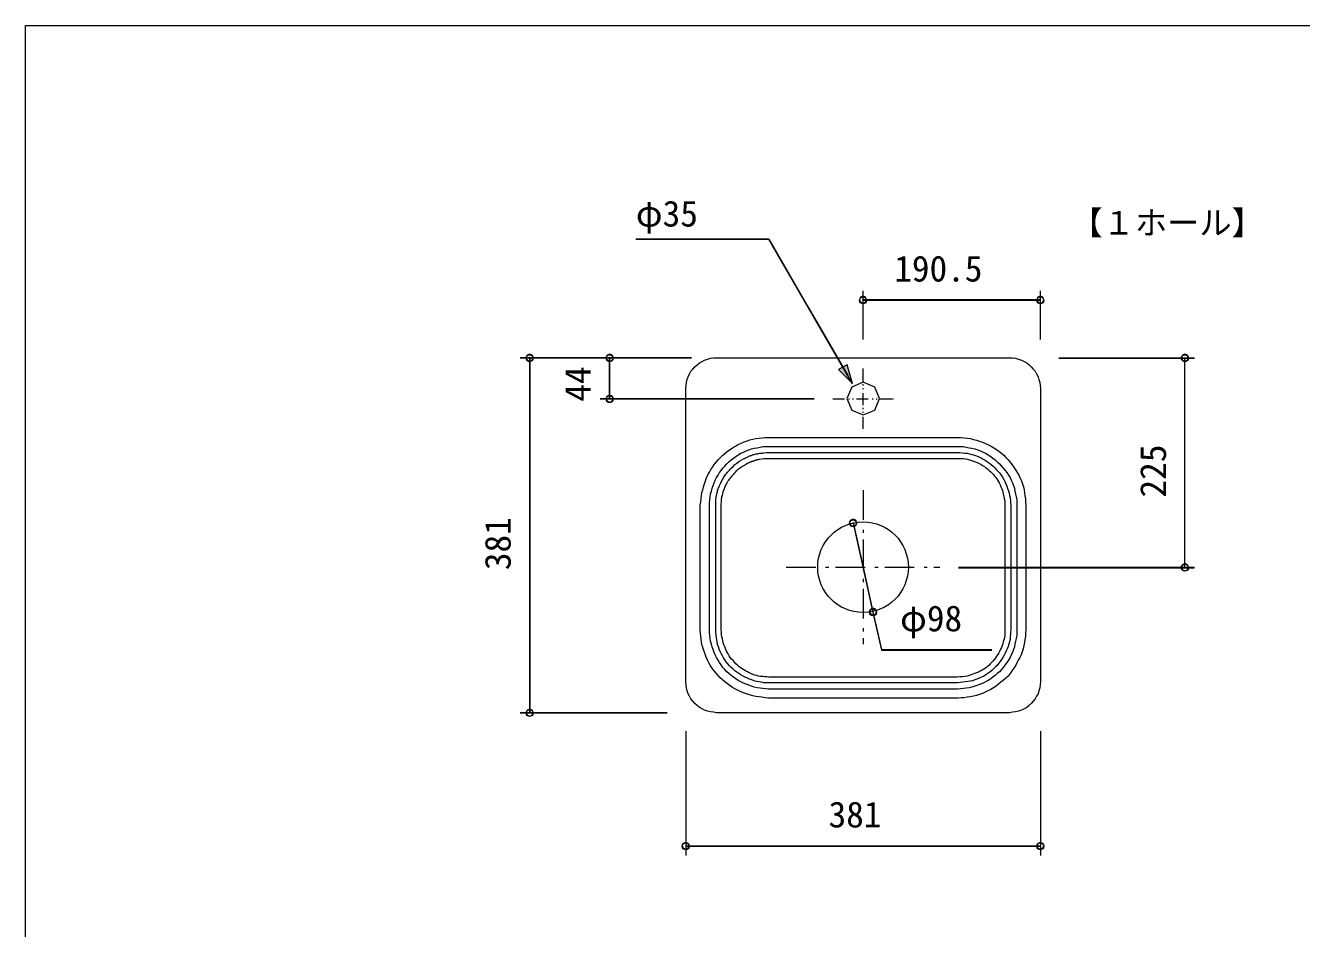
# Model space of a CAD drawing. Units: millimetres, scale not verified. Extents: x -1392 to 1350, y -947 to 991.
# Drawn here: x -1392 to -21, y 22 to 991 of the extents above; entities that cross this region are included whole.
import ezdxf
from ezdxf.enums import TextEntityAlignment as Align

# ---------------------------------------------------------------- set-up
doc = ezdxf.new("R2010")
doc.units = ezdxf.units.MM
doc.header["$LTSCALE"] = 10
for name, color, linetype, lineweight in [('0-1_レイヤー_1', 7, 'Continuous', 18), ('0-7', 7, 'Continuous', 5), ('F-0', 7, 'Continuous', 5)]:
    doc.layers.add(name, color=color, linetype=linetype, lineweight=lineweight)
doc.styles.add('ＭＳ ゴシック', font='')
doc.styles.get('ＭＳ ゴシック').set_extended_font_data('MS Gothic')

msp = doc.modelspace()

# ---------------------------------------------------------------- linework, layer by layer
at = {"layer": '0-1_レイヤー_1', "color": 5}
for points in [[(-735.54, 762.34), (-664.21, 762.34), (-592.88, 762.34)], [(-592.88, 762.34), (-550.55, 688.89), (-508.21, 615.44)], [(-491.7, 654.39), (-491.7, 680.43), (-491.7, 706.46)], [(-301.2, 654.39), (-301.2, 680.43), (-301.2, 706.46)], [(-301.2, 696.73), (-396.45, 696.73), (-491.7, 696.73)], [(-675.85, 634.49), (-767.93, 634.49), (-860, 634.49)], [(-849.84, 634.49), (-849.84, 443.99), (-849.84, 253.49)], [(-702.1, 634.49), (-738.08, 634.49), (-774.06, 634.49)], [(-763.91, 590.47), (-763.91, 612.48), (-763.91, 634.49)], [(-281.3, 634.49), (-208.49, 634.49), (-135.68, 634.49)], [(-145.84, 409.71), (-145.84, 522.1), (-145.84, 634.49)], [(-544.19, 590.47), (-659.13, 590.47), (-774.06, 590.47)], [(-502.28, 457.54), (-491.7, 409.71), (-481.12, 361.87)], [(-389.25, 409.71), (-262.47, 409.71), (-135.68, 409.71)], [(-481.12, 361.87), (-476.46, 341.55), (-471.8, 321.23), (-412.54, 321.23), (-353.27, 321.23)], [(-702.1, 253.49), (-781.05, 253.49), (-860, 253.49)], [(-682.2, 233.6), (-682.2, 167.13), (-682.2, 100.67)], [(-301.2, 233.6), (-301.2, 167.13), (-301.2, 100.67)], [(-682.2, 110.41), (-491.7, 110.41), (-301.2, 110.41)]]:
    msp.add_lwpolyline(points, dxfattribs=at)
for points in [[(-487.89, 696.73), (-489, 699.41), (-491.7, 700.54), (-494.4, 699.41), (-495.51, 696.73), (-494.4, 694.04), (-491.7, 692.91), (-489, 694.04)], [(-297.39, 696.73), (-298.5, 699.41), (-301.2, 700.54), (-303.9, 699.41), (-305.01, 696.73), (-303.9, 694.04), (-301.2, 692.91), (-298.5, 694.04)], [(-846.03, 634.49), (-847.14, 637.18), (-849.84, 638.3), (-852.54, 637.18), (-853.65, 634.49), (-852.54, 631.81), (-849.84, 630.68), (-847.14, 631.81)], [(-760.09, 634.49), (-761.21, 637.18), (-763.91, 638.3), (-766.6, 637.18), (-767.71, 634.49), (-766.6, 631.81), (-763.91, 630.68), (-761.21, 631.81)], [(-142.03, 634.49), (-143.14, 637.18), (-145.84, 638.3), (-148.54, 637.18), (-149.65, 634.49), (-148.54, 631.81), (-145.84, 630.68), (-143.14, 631.81)], [(-503.13, 606.98), (-505.88, 616.93), (-508.63, 626.87), (-513.29, 624.34), (-517.95, 621.79), (-510.54, 614.39)], [(-760.09, 590.47), (-761.21, 593.16), (-763.91, 594.28), (-766.6, 593.16), (-767.71, 590.47), (-766.6, 587.78), (-763.91, 586.66), (-761.21, 587.78)], [(-498.47, 457.54), (-499.59, 460.23), (-502.28, 461.35), (-504.98, 460.23), (-506.09, 457.54), (-504.98, 454.85), (-502.28, 453.73), (-499.59, 454.85)], [(-142.03, 409.71), (-143.14, 412.39), (-145.84, 413.51), (-148.54, 412.39), (-149.65, 409.71), (-148.54, 407.02), (-145.84, 405.9), (-143.14, 407.02)], [(-477.31, 361.87), (-478.35, 364.56), (-480.91, 365.68), (-483.46, 364.56), (-484.5, 361.87), (-483.46, 359.18), (-480.91, 358.06), (-478.35, 359.18)], [(-846.03, 253.49), (-847.14, 256.18), (-849.84, 257.3), (-852.54, 256.18), (-853.65, 253.49), (-852.54, 250.81), (-849.84, 249.68), (-847.14, 250.81)], [(-678.39, 110.62), (-679.5, 113.16), (-682.2, 114.22), (-684.9, 113.16), (-686.01, 110.62), (-684.9, 108.08), (-682.2, 107.02), (-679.5, 108.08)], [(-297.39, 110.62), (-298.5, 113.16), (-301.2, 114.22), (-303.9, 113.16), (-305.01, 110.62), (-303.9, 108.08), (-301.2, 107.02), (-298.5, 108.08)]]:
    msp.add_lwpolyline(points, close=True, dxfattribs=at)
at = {"layer": '0-1_レイヤー_1'}
for points in [[(-682.2, 443.99), (-682.2, 522.74), (-682.2, 601.48), (-681.78, 604.65), (-681.35, 607.82), (-680.51, 611), (-679.66, 614.18), (-678.18, 617.14), (-676.7, 620.1), (-674.58, 622.43), (-672.46, 624.76), (-669.92, 626.87), (-667.38, 628.99), (-664.63, 630.47), (-661.88, 631.96), (-658.71, 633.01), (-655.53, 634.07), (-652.36, 634.28), (-649.18, 634.49), (-570.44, 634.49), (-491.7, 634.49), (-412.96, 634.49), (-334.22, 634.49), (-331.05, 634.28), (-327.87, 634.07), (-324.7, 633.01), (-321.52, 631.96), (-318.56, 630.47), (-315.59, 628.99), (-313.27, 626.87), (-310.94, 624.76), (-308.82, 622.43), (-306.7, 620.1), (-305.22, 617.14), (-303.74, 614.18), (-302.68, 611), (-301.63, 607.82), (-301.41, 604.65), (-301.2, 601.48), (-301.2, 522.74)], [(-491.7, 622.22), (-491.7, 622.64), (-491.7, 623.07)], [(-491.7, 609.09), (-491.7, 615.44), (-491.7, 621.79)], [(-491.7, 604.86), (-491.7, 605.5), (-491.7, 606.13)], [(-524.3, 590.47), (-517.95, 590.47), (-511.6, 590.47)], [(-507.36, 590.47), (-506.73, 590.47), (-506.09, 590.47)], [(-503.13, 590.47), (-502.5, 590.47), (-501.86, 590.47)], [(-498.9, 590.47), (-492.55, 590.47), (-486.2, 590.47)], [(-491.7, 600.63), (-491.7, 601.26), (-491.7, 601.9)], [(-491.7, 583.69), (-491.7, 590.05), (-491.7, 596.4)], [(-481.96, 590.47), (-481.33, 590.47), (-480.69, 590.47)], [(-477.73, 590.47), (-477.1, 590.47), (-476.46, 590.47)], [(-473.5, 590.47), (-467.15, 590.47), (-460.8, 590.47)], [(-459.95, 590.47), (-459.53, 590.47), (-459.1, 590.47)], [(-491.7, 579.46), (-491.7, 580.1), (-491.7, 580.73)], [(-491.7, 575.23), (-491.7, 575.86), (-491.7, 576.5)], [(-491.7, 558.29), (-491.7, 564.65), (-491.7, 570.99)], [(-666.54, 476.17), (-666.11, 479.55), (-665.69, 482.94), (-665.27, 486.33), (-664.84, 489.71), (-664, 492.89), (-663.15, 496.07), (-662.09, 499.24), (-661.03, 502.41), (-659.77, 505.59), (-658.49, 508.76), (-656.8, 511.73), (-655.11, 514.69), (-653.2, 517.44), (-651.3, 520.19), (-649.18, 522.74), (-647.06, 525.27), (-644.74, 527.6), (-642.41, 529.93), (-639.87, 532.05), (-637.33, 534.16), (-634.57, 536.07), (-631.82, 537.98), (-628.86, 539.67), (-625.9, 541.36), (-622.72, 542.84), (-619.55, 544.32), (-616.37, 545.38), (-613.2, 546.44), (-610.02, 547.08), (-606.85, 547.71), (-603.46, 548.13), (-600.07, 548.56), (-596.69, 548.77), (-593.3, 548.98), (-491.49, 548.98), (-389.68, 548.98), (-386.29, 548.77), (-382.91, 548.56), (-379.52, 548.13)], [(-656.8, 409.28), (-656.8, 442.51), (-656.8, 475.74), (-656.59, 478.92), (-656.38, 482.09), (-655.95, 485.06), (-655.53, 488.02), (-654.68, 491.2), (-653.84, 494.37), (-652.78, 497.34), (-651.72, 500.3), (-650.45, 503.05), (-649.18, 505.8), (-647.49, 508.55), (-645.8, 511.3), (-644.1, 513.63), (-642.41, 515.96), (-640.29, 518.29), (-638.17, 520.62), (-635.85, 522.74), (-633.52, 524.85), (-630.98, 526.76), (-628.44, 528.66), (-625.69, 530.35), (-622.93, 532.05), (-620.18, 533.32), (-617.43, 534.59), (-614.47, 535.65), (-611.5, 536.71), (-608.54, 537.34), (-605.58, 537.98), (-602.4, 538.61), (-599.23, 539.24), (-596.27, 539.24), (-593.3, 539.24), (-542.5, 539.24), (-491.7, 539.24), (-440.9, 539.24), (-390.1, 539.24), (-386.93, 539.24)], [(-386.93, 539.24), (-383.75, 539.24), (-380.79, 538.61), (-377.82, 537.98), (-374.65, 537.34), (-371.47, 536.71), (-368.51, 535.65), (-365.55, 534.59), (-362.8, 533.32), (-360.05, 532.05), (-357.29, 530.35), (-354.54, 528.66), (-352.21, 526.76), (-349.88, 524.85), (-347.56, 522.74), (-345.23, 520.62), (-343.11, 518.29), (-340.99, 515.96), (-339.09, 513.63), (-337.18, 511.3), (-335.49, 508.55), (-333.8, 505.8), (-332.53, 503.05), (-331.26, 500.3), (-330.2, 497.34), (-329.14, 494.37), (-328.51, 491.2), (-327.87, 488.02), (-327.24, 485.06), (-326.6, 482.09), (-326.6, 478.92), (-326.6, 475.74), (-326.6, 442.51), (-326.6, 409.28), (-326.6, 375.84), (-326.6, 342.4), (-326.6, 339.43), (-326.6, 336.47), (-327.24, 333.29), (-327.87, 330.12)], [(-379.52, 548.13), (-376.13, 547.71), (-372.96, 546.87), (-369.78, 546.02), (-366.61, 544.96), (-363.43, 543.9), (-360.26, 542.42), (-357.08, 540.94), (-354.12, 539.46), (-351.16, 537.98), (-348.4, 536.07), (-345.65, 534.16), (-343.11, 532.05), (-340.57, 529.93), (-338.24, 527.39), (-335.91, 524.85), (-333.8, 522.31), (-331.68, 519.77), (-329.78, 517.02), (-327.87, 514.27), (-326.18, 511.3), (-324.48, 508.34), (-323, 505.38), (-321.52, 502.41), (-320.46, 499.24), (-319.41, 496.07), (-318.77, 492.68), (-318.13, 489.29), (-317.71, 486.12), (-317.29, 482.94), (-317.08, 479.55), (-316.86, 476.17), (-316.86, 409.28), (-316.86, 342.4), (-317.08, 338.8), (-317.29, 335.2), (-317.71, 332.02), (-318.13, 328.85), (-318.98, 325.46), (-319.83, 322.07)], [(-301.2, 522.74), (-301.2, 443.99), (-301.2, 365.25), (-301.2, 286.51), (-301.41, 283.34), (-301.63, 280.16), (-302.68, 276.99), (-303.74, 273.82), (-305.22, 271.06), (-306.7, 268.31), (-308.82, 265.77), (-310.94, 263.23), (-313.27, 261.12), (-315.59, 259), (-318.56, 257.52), (-321.52, 256.04), (-324.7, 255.19), (-327.87, 254.34), (-331.05, 253.92), (-334.22, 253.49), (-412.96, 253.49), (-491.7, 253.49), (-570.44, 253.49), (-649.18, 253.49), (-652.36, 253.92), (-655.53, 254.34), (-658.71, 255.19), (-661.88, 256.04), (-664.63, 257.52), (-667.38, 259), (-669.92, 261.12), (-672.46, 263.23), (-674.58, 265.77), (-676.7, 268.31), (-678.18, 271.06), (-679.66, 273.82), (-680.51, 276.99), (-681.35, 280.16), (-681.78, 283.34), (-682.2, 286.51)], [(-647.91, 492.26), (-647.49, 493.52), (-647.06, 494.79), (-646.43, 496.06), (-645.8, 497.34), (-645.16, 498.82), (-644.52, 500.3), (-643.89, 501.36), (-643.25, 502.41), (-642.62, 503.68), (-641.98, 504.96), (-641.35, 506.23), (-640.71, 507.49), (-639.87, 508.55), (-639.02, 509.61), (-638.17, 510.67), (-637.33, 511.73), (-636.27, 512.79), (-635.21, 513.84), (-634.36, 514.9), (-633.52, 515.96), (-631.4, 517.87), (-629.28, 519.77), (-627.17, 521.46), (-625.05, 523.16), (-622.51, 524.64), (-619.97, 526.12)], [(-619.97, 526.12), (-619.34, 526.33), (-618.7, 526.54), (-618.07, 526.97), (-617.43, 527.39), (-616.8, 527.6), (-616.16, 527.82), (-615.53, 528.24), (-614.89, 528.66), (-614.26, 528.87), (-613.62, 529.09), (-612.99, 529.3), (-612.35, 529.51), (-611.72, 529.72), (-611.08, 529.93), (-610.45, 530.14), (-609.81, 530.35), (-609.18, 530.57), (-608.54, 530.78), (-607.7, 530.99), (-606.85, 531.2), (-606.21, 531.2), (-605.58, 531.2), (-604.94, 531.41), (-604.31, 531.62), (-603.67, 531.84), (-603.04, 532.05), (-602.19, 532.05), (-601.34, 532.05), (-600.71, 532.05), (-600.07, 532.05), (-599.44, 532.26), (-598.8, 532.47), (-595.84, 532.68), (-592.88, 532.9), (-491.49, 532.9), (-390.1, 532.9), (-387.56, 532.68), (-385.02, 532.47), (-382.48, 532.26)], [(-617.01, 520.62), (-616.58, 520.83), (-616.16, 521.04), (-615.74, 521.25), (-615.31, 521.46), (-614.89, 521.68), (-614.47, 521.89), (-614.05, 522.1), (-613.62, 522.31), (-613.2, 522.52), (-612.77, 522.73), (-612.35, 522.95), (-611.93, 523.16), (-611.5, 523.16), (-611.08, 523.16), (-610.66, 523.37), (-610.23, 523.58), (-609.81, 523.79), (-609.39, 524.01), (-608.96, 524.01), (-608.54, 524.01), (-608.12, 524.22), (-607.69, 524.43), (-607.27, 524.64), (-606.85, 524.85), (-606.42, 524.85), (-606, 524.85), (-605.37, 525.06), (-604.73, 525.27), (-604.31, 525.27), (-603.88, 525.27), (-603.46, 525.49), (-603.04, 525.7), (-600.71, 526.12), (-598.38, 526.54), (-595.63, 526.54), (-592.88, 526.54), (-491.7, 526.54), (-390.52, 526.54), (-388.2, 526.54)], [(-388.2, 526.54), (-385.87, 526.54), (-383.75, 526.33), (-381.63, 526.12), (-379.52, 525.49), (-377.4, 524.85), (-375.28, 524.22), (-373.17, 523.58), (-371.05, 522.74), (-368.93, 521.89), (-367.03, 521.04), (-365.13, 520.19), (-363.22, 518.93), (-361.31, 517.65), (-359.62, 516.38), (-357.93, 515.12), (-356.23, 513.63), (-354.54, 512.15), (-353.06, 510.67), (-351.58, 509.19), (-350.31, 507.49), (-349.04, 505.8), (-347.77, 503.9), (-346.5, 501.99), (-345.44, 500.09), (-344.38, 498.18), (-343.53, 496.06), (-342.69, 493.95), (-342.05, 492.04), (-341.42, 490.14), (-340.99, 488.02), (-340.57, 485.9), (-339.94, 483.37), (-339.3, 480.82), (-339.3, 478.07), (-339.3, 475.32), (-339.3, 409.07), (-339.3, 342.82), (-339.3, 340.7), (-339.3, 338.59)], [(-382.48, 532.26), (-379.94, 532.05), (-377.19, 531.41), (-374.44, 530.78), (-372.11, 529.93), (-369.78, 529.09), (-367.24, 528.03), (-364.7, 526.97), (-362.58, 525.7), (-360.47, 524.43), (-358.14, 522.95), (-355.81, 521.46), (-353.91, 519.77), (-352, 518.08), (-350.1, 516.17), (-348.19, 514.27), (-346.5, 512.36), (-344.8, 510.46), (-343.32, 508.34), (-341.84, 506.23), (-340.57, 503.9), (-339.3, 501.57), (-338.24, 499.03), (-337.18, 496.49), (-336.34, 494.16), (-335.49, 491.83), (-334.85, 489.29), (-334.22, 486.75), (-333.8, 484), (-333.38, 481.25), (-333.16, 478.5), (-332.95, 475.74), (-332.95, 409.28), (-332.95, 342.82), (-333.16, 340.07), (-333.38, 337.32), (-333.59, 334.77), (-333.8, 332.23), (-334.43, 329.69), (-335.07, 327.15)], [(-643.68, 480.4), (-643.68, 481.67), (-643.68, 482.94), (-643.47, 484.21), (-643.25, 485.48), (-642.83, 486.75), (-642.41, 488.02), (-642.2, 489.29), (-641.98, 490.56), (-641.56, 491.62), (-641.14, 492.68), (-640.71, 493.95), (-640.29, 495.22), (-639.66, 496.28), (-639.02, 497.34), (-638.6, 498.39), (-638.17, 499.45), (-637.54, 500.72), (-636.91, 501.99), (-636.06, 503.05), (-635.21, 504.11), (-634.58, 504.96), (-633.94, 505.8), (-633.09, 506.86), (-632.25, 507.92), (-631.4, 508.77), (-630.55, 509.61), (-629.71, 510.67), (-628.86, 511.73), (-627.17, 513.42), (-625.47, 515.12), (-623.36, 516.6), (-621.24, 518.08), (-619.12, 519.35), (-617.01, 520.62)], [(-615.95, 290.54), (-618.28, 291.59), (-620.6, 292.87), (-622.93, 294.13), (-625.05, 295.62), (-627.17, 297.1), (-629.28, 298.58), (-631.4, 300.06), (-633.31, 301.97), (-635.21, 303.87), (-636.91, 305.99), (-638.6, 308.1), (-640.08, 310.22), (-641.56, 312.34), (-642.83, 314.67), (-644.1, 316.99), (-645.16, 319.32), (-646.22, 321.65), (-647.06, 324.19), (-647.91, 326.73), (-648.33, 329.27), (-648.76, 331.81), (-649.18, 334.35), (-649.6, 336.89), (-649.82, 339.85), (-650.03, 342.82), (-650.03, 409.28), (-650.03, 475.74), (-650.03, 477.02), (-650.03, 478.29), (-650.03, 479.77), (-650.03, 481.25), (-649.82, 482.73), (-649.6, 484.21), (-649.39, 485.48), (-649.18, 486.75), (-648.76, 488.23), (-648.33, 489.71), (-648.12, 490.99), (-647.91, 492.26)], [(-599.44, 292.23), (-601.77, 292.44), (-603.88, 292.87), (-606, 293.29), (-608.12, 293.92), (-610.23, 294.56), (-612.14, 295.4), (-614.05, 296.25), (-615.95, 297.31), (-617.85, 298.37), (-619.76, 299.43), (-621.66, 300.48), (-623.36, 301.75), (-625.05, 303.02), (-626.74, 304.51), (-628.44, 305.99), (-629.92, 307.68), (-631.4, 309.37), (-632.88, 311.07), (-634.36, 312.76), (-635.42, 314.67), (-636.48, 316.57), (-637.54, 318.48), (-638.6, 320.38), (-639.45, 322.29), (-640.29, 324.19), (-641.14, 326.31), (-641.98, 328.43), (-642.41, 330.54), (-642.83, 332.66), (-643.25, 334.99), (-643.68, 337.32), (-643.89, 340.07), (-644.1, 342.82), (-644.1, 409.07), (-644.1, 475.32), (-644.1, 476.59), (-644.1, 477.86), (-643.89, 479.13), (-643.68, 480.4)], [(-491.7, 492.26), (-491.7, 476.38), (-491.7, 460.51)], [(-622.93, 275.93), (-625.9, 277.2), (-628.86, 278.9), (-631.82, 280.59), (-634.57, 282.49), (-637.33, 284.4), (-640.08, 286.52), (-642.83, 288.63), (-645.16, 290.96), (-647.49, 293.29), (-649.61, 295.83), (-651.72, 298.37), (-653.63, 301.12), (-655.53, 303.87), (-657.22, 306.84), (-658.92, 309.8), (-660.19, 312.97), (-661.46, 316.15), (-662.52, 319.32), (-663.57, 322.5), (-664.42, 325.67), (-665.27, 328.85), (-665.69, 332.24), (-666.11, 335.62), (-666.33, 339.01), (-666.54, 342.4), (-666.54, 409.28), (-666.54, 476.17)], [(-682.2, 286.51), (-682.2, 365.25), (-682.2, 443.99)], [(-491.7, 449.92), (-491.7, 448.23), (-491.7, 446.54)], [(-491.7, 439.34), (-491.7, 423.46), (-491.7, 407.59)], [(-614.47, 282.92), (-617.43, 283.98), (-620.18, 285.24), (-622.93, 286.51), (-625.69, 288.21), (-628.44, 289.9), (-630.98, 291.59), (-633.52, 293.29), (-635.85, 295.4), (-638.17, 297.52), (-640.29, 299.85), (-642.41, 302.18), (-644.1, 304.72), (-645.8, 307.26), (-647.49, 310.01), (-649.18, 312.76), (-650.45, 315.51), (-651.72, 318.26), (-652.78, 321.23), (-653.84, 324.19), (-654.68, 327.15), (-655.53, 330.12), (-655.95, 333.29), (-656.38, 336.47), (-656.59, 339.43), (-656.8, 342.4), (-656.8, 375.84), (-656.8, 409.28)], [(-574.25, 409.71), (-558.38, 409.71), (-542.5, 409.71)], [(-531.92, 409.71), (-530.22, 409.71), (-528.53, 409.71)], [(-521.33, 409.71), (-505.46, 409.71), (-489.58, 409.71)], [(-479, 409.71), (-477.31, 409.71), (-475.61, 409.71)], [(-468.42, 409.71), (-452.54, 409.71), (-436.67, 409.71)], [(-426.08, 409.71), (-424.39, 409.71), (-422.7, 409.71)], [(-415.5, 409.71), (-412.33, 409.71), (-409.15, 409.71)], [(-491.7, 397.01), (-491.7, 395.31), (-491.7, 393.62)], [(-491.7, 386.42), (-491.7, 370.55), (-491.7, 354.67)], [(-491.7, 344.09), (-491.7, 342.4), (-491.7, 340.7)], [(-327.87, 330.12), (-328.51, 327.15), (-329.14, 324.19), (-330.2, 321.23), (-331.26, 318.26), (-332.53, 315.51), (-333.8, 312.76), (-335.49, 310.01), (-337.18, 307.26), (-339.09, 304.72), (-340.99, 302.18), (-343.11, 299.85), (-345.23, 297.52), (-347.56, 295.4), (-349.88, 293.29), (-352.21, 291.59), (-354.54, 289.9), (-357.29, 288.21), (-360.05, 286.51), (-362.8, 285.24), (-365.55, 283.98), (-368.51, 282.92), (-371.47, 281.86), (-374.65, 281.01), (-377.82, 280.16), (-380.79, 279.74), (-383.75, 279.32), (-386.93, 279.11), (-390.1, 278.9), (-440.9, 278.9), (-491.7, 278.9), (-542.5, 278.9), (-593.3, 278.9), (-596.27, 279.11), (-599.23, 279.32), (-602.4, 279.74), (-605.58, 280.16), (-608.54, 281.01), (-611.5, 281.86), (-614.47, 282.92)], [(-339.3, 338.59), (-339.51, 336.26), (-339.72, 333.93), (-340.36, 331.81), (-340.99, 329.69), (-341.63, 327.58), (-342.27, 325.46), (-343.11, 323.56), (-343.96, 321.65), (-344.8, 319.75), (-345.65, 317.84), (-346.92, 315.94), (-348.19, 314.03), (-349.46, 312.34), (-350.73, 310.65), (-352.21, 308.95), (-353.69, 307.26), (-355.18, 305.78), (-356.66, 304.29), (-358.35, 302.81), (-360.05, 301.33), (-361.95, 300.27), (-363.85, 299.21), (-365.76, 298.16), (-367.66, 297.1), (-369.78, 296.25), (-371.9, 295.4), (-373.8, 294.77), (-375.71, 294.13), (-377.83, 293.5), (-379.94, 292.87), (-382.48, 292.44), (-385.02, 292.02), (-387.77, 291.81), (-390.52, 291.59), (-491.7, 291.59), (-592.88, 291.59), (-594.99, 291.81), (-597.11, 292.02), (-599.44, 292.23)], [(-491.7, 333.51), (-491.7, 330.33), (-491.7, 327.15)], [(-319.83, 322.07), (-320.88, 318.9), (-321.94, 315.73), (-323.43, 312.76), (-324.91, 309.8), (-326.39, 306.84), (-327.87, 303.87), (-329.78, 301.12), (-331.68, 298.37), (-333.8, 295.62), (-335.91, 292.87), (-338.45, 290.54), (-340.99, 288.21), (-343.53, 286.09), (-346.07, 283.98), (-348.82, 282.07), (-351.58, 280.16), (-354.54, 278.47), (-357.5, 276.78), (-360.47, 275.51), (-363.43, 274.24), (-366.61, 273.18), (-369.78, 272.12), (-373.17, 271.27), (-376.55, 270.43), (-379.73, 270), (-382.91, 269.58), (-386.29, 269.37), (-389.68, 269.16), (-491.49, 269.16), (-593.3, 269.16), (-596.9, 269.58), (-600.5, 270.01), (-603.67, 270.43), (-606.85, 270.85), (-610.23, 271.7), (-613.62, 272.54), (-616.8, 273.6), (-619.97, 274.66), (-622.93, 275.93)], [(-335.07, 327.15), (-335.92, 324.62), (-336.76, 322.07), (-337.82, 319.75), (-338.88, 317.42), (-340.15, 315.09), (-341.42, 312.76), (-342.9, 310.65), (-344.38, 308.53), (-346.07, 306.41), (-347.77, 304.29), (-349.67, 302.39), (-351.58, 300.48), (-353.48, 298.79), (-355.39, 297.1), (-357.5, 295.62), (-359.62, 294.13), (-361.95, 292.87), (-364.28, 291.59), (-366.82, 290.54), (-369.36, 289.48), (-371.69, 288.63), (-374.02, 287.79), (-376.55, 287.36), (-379.09, 286.94), (-381.85, 286.52), (-384.6, 286.09), (-387.35, 285.88), (-390.1, 285.67), (-491.49, 285.67), (-592.88, 285.67), (-595.63, 285.67), (-598.38, 285.67), (-600.92, 286.09), (-603.46, 286.51), (-606, 287.15), (-608.54, 287.79), (-611.08, 288.63), (-613.62, 289.48), (-615.95, 290.54)]]:
    msp.add_lwpolyline(points, dxfattribs=at)
msp.add_lwpolyline([(-473.92, 590.68), (-479.06, 603.09), (-491.49, 608.25), (-503.91, 603.09), (-509.06, 590.68), (-503.91, 578.26), (-491.49, 573.11), (-479.06, 578.26)], close=True, dxfattribs=at)
msp.add_circle((-491.7, 409.71), 48.68, dxfattribs=at)
at = {"layer": '0-7'}
for p, q in [((-491.7, 654.05), (-491.7, 706.05)), ((-301.2, 654.05), (-301.2, 706.05)), ((-301.2, 696.05), (-491.7, 696.05)), ((-675.95, 634.05), (-859.95, 634.05)), ((-849.95, 634.05), (-849.95, 253.05)), ((-702.2, 634.05), (-773.95, 634.05)), ((-763.95, 590.05), (-763.95, 634.05)), ((-281.2, 634.05), (-135.95, 634.05)), ((-145.95, 409.05), (-145.95, 634.05)), ((-544.2, 590.05), (-773.95, 590.05)), ((-502.37, 456.87), (-481.03, 361.22)), ((-389.2, 409.05), (-135.95, 409.05)), ((-702.2, 253.05), (-859.95, 253.05)), ((-682.2, 233.05), (-682.2, 100.05)), ((-301.2, 233.05), (-301.2, 100.05)), ((-682.2, 110.05), (-301.2, 110.05))]:
    msp.add_line(p, q, dxfattribs=at)
for points in [[(-735.83, 761.83), (-593.13, 761.83), (-503.43, 606.47)], [(-481.03, 361.22), (-471.95, 320.55), (-353.17, 320.55)]]:
    msp.add_lwpolyline(points, dxfattribs=at)
for centre in [(-491.7, 696.05), (-301.2, 696.05), (-849.95, 634.05), (-763.95, 634.05), (-145.95, 634.05), (-763.95, 590.05), (-502.37, 456.87), (-145.95, 409.05), (-481.03, 361.22), (-849.95, 253.05), (-682.2, 110.05), (-301.2, 110.05)]:
    msp.add_circle(centre, 3.75, dxfattribs=at)
msp.add_solid([(-503.43, 606.47), (-518.07, 621.11), (-508.79, 626.47)], dxfattribs=at)
at = {"layer": 'F-0'}
msp.add_lwpolyline([(-1391.5, 991.14), (1350.16, 991.14), (1350.16, -947.41), (-1391.5, -947.41)], close=True, dxfattribs=at)

# ---------------------------------------------------------------- texts
at = {"layer": '0-7', "style": 'ＭＳ ゴシック'}
for s, p in [('φ35', (-735.83, 766.98)), ('190.5', (-458.19, 707.96)), ('φ98', (-451.95, 332.46)), ('381', (-528.74, 121.96))]:
    msp.add_text(s, height=27.86, dxfattribs=at).set_placement(p, align=Align.BOTTOM_LEFT)
for s, p in [('44', (-775.87, 587.35)), ('225', (-157.87, 484.5)), ('381', (-861.87, 406.5))]:
    msp.add_text(s, height=27.86, rotation=90, dxfattribs=at).set_placement(p, align=Align.BOTTOM_LEFT)
at = {"layer": 'F-0', "style": 'ＭＳ ゴシック'}
msp.add_text('【１ホール】', height=25.38, dxfattribs=at).set_placement((-268.87, 759.13), align=Align.BOTTOM_LEFT)

doc.saveas('drawing.dxf')
